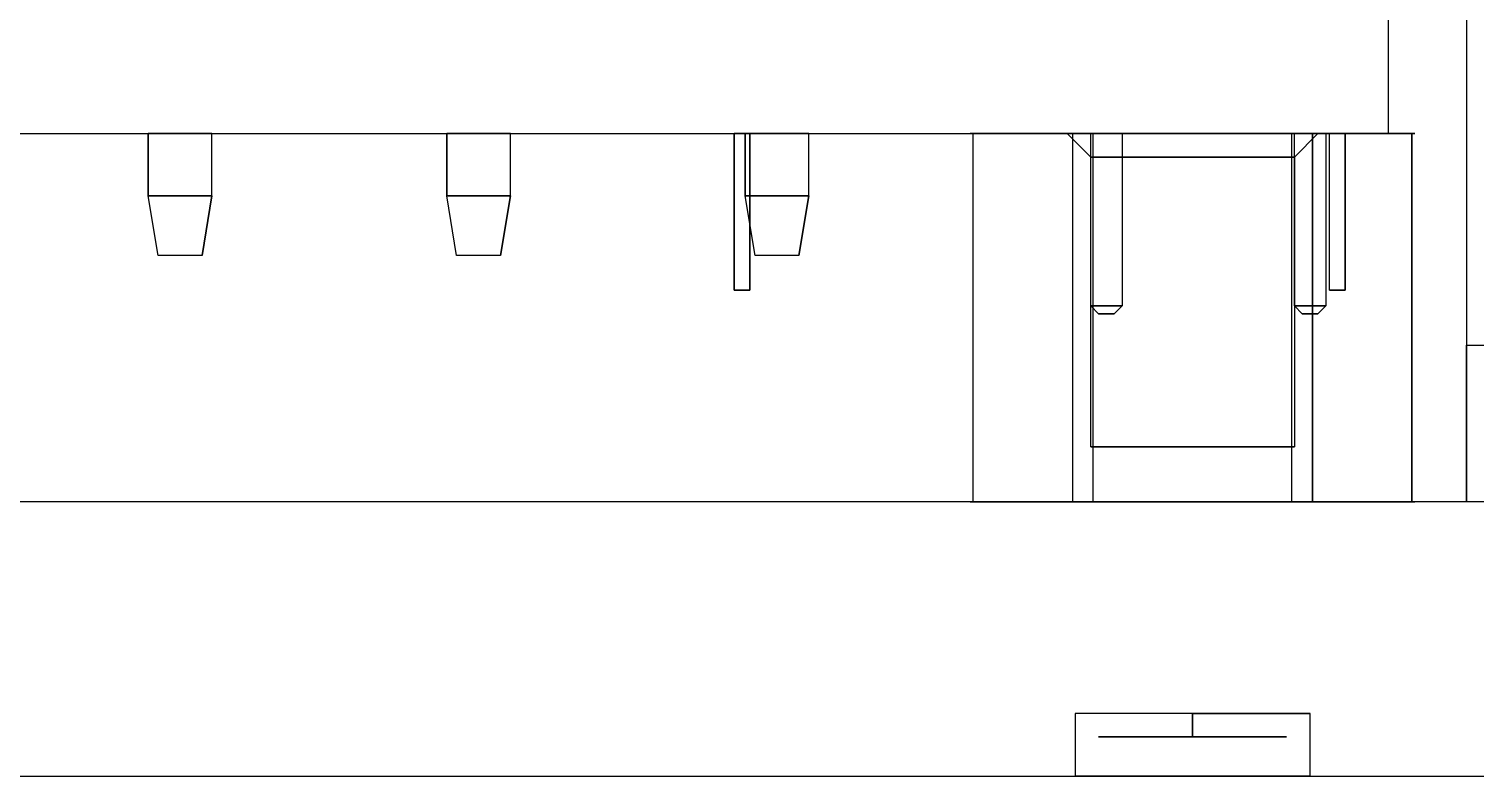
# Model space of a CAD drawing. Header units: metres. Extents: x -0.058 to 0.058, y -0.004 to 0.023.
# Drawn here: x 0.03014 to 0.04861, y -0.0035 to 0.00604 of the extents above; entities that cross this region are included whole.
import ezdxf

# ---------------------------------------------------------------- set-up
doc = ezdxf.new("R2010")
doc.units = ezdxf.units.M
doc.header["$MEASUREMENT"] = 0
doc.layers.get('0').update_dxf_attribs({"color": 8, "linetype": 'CONTINUOUS'})

msp = doc.modelspace()

# ---------------------------------------------------------------- linework, layer by layer
at = {"extrusion": (1, 0, 0)}
for p, q in [((0.0485, 0.022, -0.0657), (0.0485, 0.002, -0.0657)), ((0.0485, 0.022, -0.001), (0.0485, 0, -0.001)), ((0.031668, 0.0047, -0.008534), (0.031668, 0.0047, -0.007722)), ((0.031668, 0.003906, -0.007722), (0.031668, 0.0047, -0.007722)), ((0.031668, 0.0047, -0.008534), (0.031668, 0.003906, -0.008534)), ((0.035478, 0.0047, -0.008534), (0.035478, 0.0047, -0.007722)), ((0.035478, 0.003906, -0.007722), (0.035478, 0.0047, -0.007722)), ((0.035478, 0.0047, -0.008534), (0.035478, 0.003906, -0.008534)), ((0.03915, 0.0047, -0.04008), (0.03915, 0.0047, -0.03948)), ((0.03915, 0.0027, -0.03948), (0.03915, 0.0047, -0.03948)), ((0.03915, 0.0027, -0.04008), (0.03915, 0.0047, -0.04008)), ((0.03915, 0.0047, -0.04262), (0.03915, 0.0047, -0.04202)), ((0.03915, 0.0027, -0.04202), (0.03915, 0.0047, -0.04202)), ((0.03915, 0.0047, -0.04262), (0.03915, 0.0027, -0.04262)), ((0.039288, 0.0047, -0.008534), (0.039288, 0.0047, -0.007722)), ((0.039288, 0.003906, -0.007722), (0.039288, 0.0047, -0.007722)), ((0.039288, 0.0047, -0.008534), (0.039288, 0.003906, -0.008534)), ((0.04675, 0.0047, -0.04262), (0.04675, 0.0047, -0.04202)), ((0.04675, 0.0027, -0.04202), (0.04675, 0.0047, -0.04202)), ((0.04675, 0.0027, -0.04262), (0.04675, 0.0047, -0.04262)), ((0.04675, 0.0047, -0.04008), (0.04675, 0.0047, -0.03948)), ((0.04675, 0.0027, -0.03948), (0.04675, 0.0047, -0.03948)), ((0.04675, 0.0027, -0.04008), (0.04675, 0.0047, -0.04008)), ((0.031668, 0.003906, -0.008534), (0.031668, 0.003906, -0.007722)), ((0.035478, 0.003906, -0.008534), (0.035478, 0.003906, -0.007722)), ((0.039288, 0.003906, -0.008534), (0.039288, 0.003906, -0.007722)), ((0.03915, 0.0027, -0.04008), (0.03915, 0.0027, -0.03948)), ((0.03915, 0.0027, -0.04262), (0.03915, 0.0027, -0.04202)), ((0.04675, 0.0027, -0.04262), (0.04675, 0.0027, -0.04202)), ((0.04675, 0.0027, -0.04008), (0.04675, 0.0027, -0.03948)), ((0.0485, 0, -0.0637), (0.0485, 0, -0.001))]:
    msp.add_line(p, q, dxfattribs=at)
for p, q in [((0.0485, 0.022, -0.001), (0.0485, 0, -0.001)), ((0.0475, 0.0047, -0.0647), (0.0475, 0.0067, -0.0647)), ((-0.0475, 0.0047, -0.0647), (0.0475, 0.0047, -0.0647)), ((0.032481, 0.0047, -0.008534), (0.031668, 0.0047, -0.008534)), ((0.031668, 0.0047, -0.008534), (0.031668, 0.003906, -0.008534)), ((0.032481, 0.003906, -0.008534), (0.032481, 0.0047, -0.008534)), ((0.036291, 0.0047, -0.008534), (0.035478, 0.0047, -0.008534)), ((0.035478, 0.0047, -0.008534), (0.035478, 0.003906, -0.008534)), ((0.036291, 0.003906, -0.008534), (0.036291, 0.0047, -0.008534)), ((0.03935, 0.0047, -0.04008), (0.03915, 0.0047, -0.04008)), ((0.03915, 0.0027, -0.04008), (0.03915, 0.0047, -0.04008)), ((0.03915, 0.0047, -0.03948), (0.03935, 0.0047, -0.03948)), ((0.03915, 0.0027, -0.03948), (0.03915, 0.0047, -0.03948)), ((0.03915, 0.0047, -0.04202), (0.03935, 0.0047, -0.04202)), ((0.03915, 0.0027, -0.04202), (0.03915, 0.0047, -0.04202)), ((0.03935, 0.0047, -0.04262), (0.03915, 0.0047, -0.04262)), ((0.03915, 0.0047, -0.04262), (0.03915, 0.0027, -0.04262)), ((0.040101, 0.0047, -0.008534), (0.039288, 0.0047, -0.008534)), ((0.039288, 0.0047, -0.008534), (0.039288, 0.003906, -0.008534)), ((0.03935, 0.0027, -0.04008), (0.03935, 0.0047, -0.04008)), ((0.03935, 0.0047, -0.03948), (0.03935, 0.0027, -0.03948)), ((0.03935, 0.0027, -0.04202), (0.03935, 0.0047, -0.04202)), ((0.03935, 0.0027, -0.04262), (0.03935, 0.0047, -0.04262)), ((0.040101, 0.003906, -0.008534), (0.040101, 0.0047, -0.008534)), ((0.0422, 0, -0.06085), (0.0422, 0.0047, -0.06085)), ((0.0422, 0, -0.06115), (0.0422, 0.0047, -0.06115)), ((0.0422, 0, -0.01535), (0.0422, 0.0047, -0.01535)), ((0.0422, 0, -0.01565), (0.0422, 0.0047, -0.01565)), ((0.0422, 0, -0.00535), (0.0422, 0.0047, -0.00535)), ((0.0422, 0, -0.00565), (0.0422, 0.0047, -0.00565)), ((0.0434, 0.0047, -0.061), (0.0437, 0.0044, -0.061)), ((0.0434, 0.0047, -0.061), (0.0437, 0.0044, -0.061)), ((0.0434, 0.0047, -0.0155), (0.0437, 0.0044, -0.0155)), ((0.0434, 0.0047, -0.0155), (0.0437, 0.0044, -0.0155)), ((0.0434, 0.0047, -0.0055), (0.0437, 0.0044, -0.0055)), ((0.0434, 0.0047, -0.0055), (0.0437, 0.0044, -0.0055)), ((0.04347, 0, -0.06335), (0.04347, 0.0047, -0.06335)), ((0.04347, 0, -0.05865), (0.04347, 0.0047, -0.05865)), ((0.04347, 0, -0.01785), (0.04347, 0.0047, -0.01785)), ((0.04347, 0, -0.01315), (0.04347, 0.0047, -0.01315)), ((0.04347, 0, -0.00785), (0.04347, 0.0047, -0.00785)), ((0.04347, 0, -0.00315), (0.04347, 0.0047, -0.00315)), ((0.0437, 0.0025, -0.0098), (0.0437, 0.0047, -0.0098)), ((0.0437, 0.0025, -0.0098), (0.0437, 0.0047, -0.0098)), ((0.04627, 0.0047, -0.0635), (0.04373, 0.0047, -0.0635)), ((0.04373, 0, -0.0635), (0.04373, 0.0047, -0.0635)), ((0.04373, 0, -0.0635), (0.04373, 0.0047, -0.0635)), ((0.04373, 0, -0.0585), (0.04373, 0.0047, -0.0585)), ((0.04627, 0.0047, -0.018), (0.04373, 0.0047, -0.018)), ((0.04373, 0, -0.018), (0.04373, 0.0047, -0.018)), ((0.04373, 0, -0.018), (0.04373, 0.0047, -0.018)), ((0.04373, 0, -0.013), (0.04373, 0.0047, -0.013)), ((0.04627, 0.0047, -0.008), (0.04373, 0.0047, -0.008)), ((0.04373, 0, -0.008), (0.04373, 0.0047, -0.008)), ((0.04373, 0, -0.008), (0.04373, 0.0047, -0.008)), ((0.04373, 0, -0.003), (0.04373, 0.0047, -0.003)), ((0.0441, 0.0047, -0.0098), (0.0441, 0.0025, -0.0098)), ((0.0441, 0.0047, -0.0098), (0.0441, 0.0025, -0.0098)), ((0.04627, 0, -0.0585), (0.04627, 0.0047, -0.0585)), ((0.04627, 0, -0.0635), (0.04627, 0.0047, -0.0635)), ((0.04627, 0, -0.0635), (0.04627, 0.0047, -0.0635)), ((0.04627, 0, -0.013), (0.04627, 0.0047, -0.013)), ((0.04627, 0, -0.018), (0.04627, 0.0047, -0.018)), ((0.04627, 0, -0.018), (0.04627, 0.0047, -0.018)), ((0.04627, 0, -0.003), (0.04627, 0.0047, -0.003)), ((0.04627, 0, -0.008), (0.04627, 0.0047, -0.008)), ((0.04627, 0, -0.008), (0.04627, 0.0047, -0.008)), ((0.0463, 0.0025, -0.0098), (0.0463, 0.0047, -0.0098)), ((0.0463, 0.0025, -0.0098), (0.0463, 0.0047, -0.0098)), ((0.0463, 0.0044, -0.061), (0.0466, 0.0047, -0.061)), ((0.0463, 0.0044, -0.061), (0.0466, 0.0047, -0.061)), ((0.0463, 0.0044, -0.0155), (0.0466, 0.0047, -0.0155)), ((0.0463, 0.0044, -0.0155), (0.0466, 0.0047, -0.0155)), ((0.0463, 0.0044, -0.0055), (0.0466, 0.0047, -0.0055)), ((0.0463, 0.0044, -0.0055), (0.0466, 0.0047, -0.0055)), ((0.04653, 0.0047, -0.05865), (0.04653, 0, -0.05865)), ((0.04653, 0, -0.06335), (0.04653, 0.0047, -0.06335)), ((0.04653, 0.0047, -0.01315), (0.04653, 0, -0.01315)), ((0.04653, 0, -0.01785), (0.04653, 0.0047, -0.01785)), ((0.04653, 0.0047, -0.00315), (0.04653, 0, -0.00315)), ((0.04653, 0, -0.00785), (0.04653, 0.0047, -0.00785)), ((0.0467, 0.0047, -0.0098), (0.0467, 0.0025, -0.0098)), ((0.0467, 0.0047, -0.0098), (0.0467, 0.0025, -0.0098)), ((0.04695, 0.0047, -0.04262), (0.04675, 0.0047, -0.04262)), ((0.04675, 0.0027, -0.04262), (0.04675, 0.0047, -0.04262)), ((0.04675, 0.0047, -0.04202), (0.04695, 0.0047, -0.04202)), ((0.04675, 0.0027, -0.04202), (0.04675, 0.0047, -0.04202)), ((0.04695, 0.0047, -0.04008), (0.04675, 0.0047, -0.04008)), ((0.04675, 0.0027, -0.04008), (0.04675, 0.0047, -0.04008)), ((0.04675, 0.0047, -0.03948), (0.04695, 0.0047, -0.03948)), ((0.04675, 0.0027, -0.03948), (0.04675, 0.0047, -0.03948)), ((0.04695, 0.0027, -0.04262), (0.04695, 0.0047, -0.04262)), ((0.04695, 0.0047, -0.04202), (0.04695, 0.0027, -0.04202)), ((0.04695, 0.0027, -0.04008), (0.04695, 0.0047, -0.04008)), ((0.04695, 0.0047, -0.03948), (0.04695, 0.0027, -0.03948)), ((0.0478, 0, -0.06085), (0.0478, 0.0047, -0.06085)), ((0.0478, 0.0047, -0.06115), (0.0478, 0, -0.06115)), ((0.0478, 0, -0.01535), (0.0478, 0.0047, -0.01535)), ((0.0478, 0.0047, -0.01565), (0.0478, 0, -0.01565)), ((0.0478, 0, -0.00535), (0.0478, 0.0047, -0.00535)), ((0.0478, 0.0047, -0.00565), (0.0478, 0, -0.00565)), ((0.0437, 0.0007, -0.061), (0.0437, 0.0044, -0.061)), ((0.0437, 0.0007, -0.061), (0.0437, 0.0044, -0.061)), ((0.0437, 0.0007, -0.0155), (0.0437, 0.0044, -0.0155)), ((0.0437, 0.0007, -0.0155), (0.0437, 0.0044, -0.0155)), ((0.0437, 0.0007, -0.0055), (0.0437, 0.0044, -0.0055)), ((0.0437, 0.0007, -0.0055), (0.0437, 0.0044, -0.0055)), ((0.0463, 0.0044, -0.061), (0.0463, 0.0007, -0.061)), ((0.0463, 0.0044, -0.061), (0.0463, 0.0007, -0.061)), ((0.0463, 0.0044, -0.0155), (0.0463, 0.0007, -0.0155)), ((0.0463, 0.0044, -0.0155), (0.0463, 0.0007, -0.0155)), ((0.0463, 0.0044, -0.0055), (0.0463, 0.0007, -0.0055)), ((0.0463, 0.0044, -0.0055), (0.0463, 0.0007, -0.0055)), ((0.032481, 0.003906, -0.008534), (0.031668, 0.003906, -0.008534)), ((0.036291, 0.003906, -0.008534), (0.035478, 0.003906, -0.008534)), ((0.040101, 0.003906, -0.008534), (0.039288, 0.003906, -0.008534)), ((0.031795, 0.003144, -0.008407), (0.031795, 0.003144, -0.007849)), ((0.032354, 0.003144, -0.007849), (0.031795, 0.003144, -0.007849)), ((0.032354, 0.003144, -0.008407), (0.031795, 0.003144, -0.008407)), ((0.032354, 0.003144, -0.008407), (0.032354, 0.003144, -0.007849)), ((0.035605, 0.003144, -0.008407), (0.035605, 0.003144, -0.007849)), ((0.036164, 0.003144, -0.007849), (0.035605, 0.003144, -0.007849)), ((0.036164, 0.003144, -0.008407), (0.035605, 0.003144, -0.008407)), ((0.036164, 0.003144, -0.008407), (0.036164, 0.003144, -0.007849)), ((0.039415, 0.003144, -0.008407), (0.039415, 0.003144, -0.007849)), ((0.039974, 0.003144, -0.007849), (0.039415, 0.003144, -0.007849)), ((0.039974, 0.003144, -0.008407), (0.039415, 0.003144, -0.008407)), ((0.039974, 0.003144, -0.008407), (0.039974, 0.003144, -0.007849)), ((0.03935, 0.0027, -0.04008), (0.03915, 0.0027, -0.04008)), ((0.03915, 0.0027, -0.03948), (0.03935, 0.0027, -0.03948)), ((0.03915, 0.0027, -0.04008), (0.03915, 0.0027, -0.03948)), ((0.03915, 0.0027, -0.03948), (0.03935, 0.0027, -0.03948)), ((0.03935, 0.0027, -0.04008), (0.03915, 0.0027, -0.04008)), ((0.03915, 0.0027, -0.04202), (0.03935, 0.0027, -0.04202)), ((0.03935, 0.0027, -0.04262), (0.03915, 0.0027, -0.04262)), ((0.03915, 0.0027, -0.04262), (0.03915, 0.0027, -0.04202)), ((0.03915, 0.0027, -0.04202), (0.03935, 0.0027, -0.04202)), ((0.03935, 0.0027, -0.04262), (0.03915, 0.0027, -0.04262)), ((0.03935, 0.0027, -0.03948), (0.03935, 0.0027, -0.04008)), ((0.03935, 0.0027, -0.04202), (0.03935, 0.0027, -0.04262)), ((0.04695, 0.0027, -0.04262), (0.04675, 0.0027, -0.04262)), ((0.04675, 0.0027, -0.04202), (0.04695, 0.0027, -0.04202)), ((0.04695, 0.0027, -0.04262), (0.04675, 0.0027, -0.04262)), ((0.04675, 0.0027, -0.04262), (0.04675, 0.0027, -0.04202)), ((0.04675, 0.0027, -0.04202), (0.04695, 0.0027, -0.04202)), ((0.04695, 0.0027, -0.04008), (0.04675, 0.0027, -0.04008)), ((0.04675, 0.0027, -0.03948), (0.04695, 0.0027, -0.03948)), ((0.04695, 0.0027, -0.04008), (0.04675, 0.0027, -0.04008)), ((0.04675, 0.0027, -0.04008), (0.04675, 0.0027, -0.03948)), ((0.04675, 0.0027, -0.03948), (0.04695, 0.0027, -0.03948)), ((0.04695, 0.0027, -0.04202), (0.04695, 0.0027, -0.04262)), ((0.04695, 0.0027, -0.03948), (0.04695, 0.0027, -0.04008)), ((0.0437, 0.0025, -0.0098), (0.0438, 0.0024, -0.0098)), ((0.0437, 0.0025, -0.0098), (0.0438, 0.0024, -0.0098)), ((0.044, 0.0024, -0.0098), (0.0441, 0.0025, -0.0098)), ((0.044, 0.0024, -0.0098), (0.0441, 0.0025, -0.0098)), ((0.0463, 0.0025, -0.0098), (0.0464, 0.0024, -0.0098)), ((0.0463, 0.0025, -0.0098), (0.0464, 0.0024, -0.0098)), ((0.0466, 0.0024, -0.0098), (0.0467, 0.0025, -0.0098)), ((0.0466, 0.0024, -0.0098), (0.0467, 0.0025, -0.0098)), ((0.0485, 0.002, -0.0657), (0.0495, 0.002, -0.0657)), ((0.0485, 0, -0.001), (-0.0485, 0, -0.001)), ((0.04373, 0, -0.0635), (0.04627, 0, -0.0635)), ((0.04373, 0, -0.018), (0.04627, 0, -0.018)), ((0.04373, 0, -0.008), (0.04627, 0, -0.008)), ((0.0495, 0, -0.0637), (0.0485, 0, -0.0637)), ((0.0435, -0.0027, -0.0155), (0.0435, -0.0035, -0.0155)), ((0.0435, -0.0027, -0.0155), (0.0435, -0.0035, -0.0155)), ((0.0435, -0.0027, -0.0055), (0.0435, -0.0035, -0.0055)), ((0.0435, -0.0027, -0.0055), (0.0435, -0.0035, -0.0055)), ((0.0435, -0.0027, -0.061), (0.0435, -0.0035, -0.061)), ((0.0435, -0.0027, -0.061), (0.0435, -0.0035, -0.061)), ((0.045, -0.003, -0.0143), (0.045, -0.0027, -0.014)), ((0.045, -0.0027, -0.017), (0.045, -0.003, -0.0167)), ((0.045, -0.0027, -0.017), (0.045, -0.003, -0.0167)), ((0.045, -0.003, -0.0143), (0.045, -0.0027, -0.014)), ((0.045, -0.003, -0.0043), (0.045, -0.0027, -0.004)), ((0.045, -0.0027, -0.007), (0.045, -0.003, -0.0067)), ((0.045, -0.0027, -0.007), (0.045, -0.003, -0.0067)), ((0.045, -0.003, -0.0043), (0.045, -0.0027, -0.004)), ((0.045, -0.003, -0.0598), (0.045, -0.0027, -0.0595)), ((0.045, -0.0027, -0.0625), (0.045, -0.003, -0.0622)), ((0.045, -0.0027, -0.0625), (0.045, -0.003, -0.0622)), ((0.045, -0.003, -0.0598), (0.045, -0.0027, -0.0595)), ((0.0465, -0.0035, -0.0155), (0.0465, -0.0027, -0.0155)), ((0.0465, -0.0035, -0.0155), (0.0465, -0.0027, -0.0155)), ((0.0465, -0.0035, -0.0055), (0.0465, -0.0027, -0.0055)), ((0.0465, -0.0035, -0.0055), (0.0465, -0.0027, -0.0055)), ((0.0465, -0.0035, -0.061), (0.0465, -0.0027, -0.061)), ((0.0465, -0.0035, -0.061), (0.0465, -0.0027, -0.061)), ((-0.058, -0.0035, -0.0692), (0.058, -0.0035, -0.0692))]:
    msp.add_line(p, q)
at = {"extrusion": (0, 0, -1)}
for p, q in [((0.0485, 0.022, -0.0657), (0.0485, 0.002, -0.0657)), ((0.0475, 0.0047, -0.002), (0.0475, 0.0067, -0.002)), ((-0.0475, 0.0047, -0.002), (0.0475, 0.0047, -0.002)), ((0.031668, 0.0047, -0.007722), (0.032481, 0.0047, -0.007722)), ((0.031668, 0.003906, -0.007722), (0.031668, 0.0047, -0.007722)), ((0.032481, 0.003906, -0.007722), (0.032481, 0.0047, -0.007722)), ((0.035478, 0.0047, -0.007722), (0.036291, 0.0047, -0.007722)), ((0.035478, 0.003906, -0.007722), (0.035478, 0.0047, -0.007722)), ((0.036291, 0.003906, -0.007722), (0.036291, 0.0047, -0.007722)), ((0.039288, 0.0047, -0.007722), (0.040101, 0.0047, -0.007722)), ((0.039288, 0.003906, -0.007722), (0.039288, 0.0047, -0.007722)), ((0.040101, 0.003906, -0.007722), (0.040101, 0.0047, -0.007722)), ((0.04373, 0.0047, -0.0585), (0.04627, 0.0047, -0.0585)), ((0.04373, 0, -0.0585), (0.04373, 0.0047, -0.0585)), ((0.04373, 0.0047, -0.013), (0.04627, 0.0047, -0.013)), ((0.04373, 0, -0.013), (0.04373, 0.0047, -0.013)), ((0.04373, 0.0047, -0.003), (0.04627, 0.0047, -0.003)), ((0.04373, 0, -0.003), (0.04373, 0.0047, -0.003)), ((0.04627, 0, -0.0585), (0.04627, 0.0047, -0.0585)), ((0.04627, 0, -0.013), (0.04627, 0.0047, -0.013)), ((0.04627, 0, -0.003), (0.04627, 0.0047, -0.003)), ((0.031668, 0.003906, -0.007722), (0.032481, 0.003906, -0.007722)), ((0.035478, 0.003906, -0.007722), (0.036291, 0.003906, -0.007722)), ((0.039288, 0.003906, -0.007722), (0.040101, 0.003906, -0.007722)), ((0.0485, 0.002, -0.0657), (0.0495, 0.002, -0.0657)), ((0.058, 0, -0.0657), (-0.058, 0, -0.0657)), ((0.04627, 0, -0.0585), (0.04373, 0, -0.0585)), ((0.04627, 0, -0.013), (0.04373, 0, -0.013)), ((0.04627, 0, -0.003), (0.04373, 0, -0.003)), ((-0.056, -0.0035), (0.056, -0.0035))]:
    msp.add_line(p, q, dxfattribs=at)
at = {"extrusion": (-1, 0, 0)}
for p, q in [((0.0475, 0.0047, -0.0647), (0.0475, 0.0067, -0.0647)), ((0.0475, 0.0047, -0.002), (0.0475, 0.0067, -0.002)), ((0.032481, 0.0047, -0.007722), (0.032481, 0.0047, -0.008534)), ((0.032481, 0.003906, -0.008534), (0.032481, 0.0047, -0.008534)), ((0.032481, 0.003906, -0.007722), (0.032481, 0.0047, -0.007722)), ((0.036291, 0.0047, -0.007722), (0.036291, 0.0047, -0.008534)), ((0.036291, 0.003906, -0.008534), (0.036291, 0.0047, -0.008534)), ((0.036291, 0.003906, -0.007722), (0.036291, 0.0047, -0.007722)), ((0.03935, 0.0047, -0.03948), (0.03935, 0.0047, -0.04008)), ((0.03935, 0.0027, -0.04008), (0.03935, 0.0047, -0.04008)), ((0.03935, 0.0047, -0.03948), (0.03935, 0.0027, -0.03948)), ((0.03935, 0.0047, -0.04202), (0.03935, 0.0047, -0.04262)), ((0.03935, 0.0027, -0.04262), (0.03935, 0.0047, -0.04262)), ((0.03935, 0.0027, -0.04202), (0.03935, 0.0047, -0.04202)), ((0.040101, 0.0047, -0.007722), (0.040101, 0.0047, -0.008534)), ((0.040101, 0.003906, -0.008534), (0.040101, 0.0047, -0.008534)), ((0.040101, 0.003906, -0.007722), (0.040101, 0.0047, -0.007722)), ((0.04695, 0.0047, -0.04202), (0.04695, 0.0047, -0.04262)), ((0.04695, 0.0027, -0.04262), (0.04695, 0.0047, -0.04262)), ((0.04695, 0.0047, -0.04202), (0.04695, 0.0027, -0.04202)), ((0.04695, 0.0047, -0.03948), (0.04695, 0.0047, -0.04008)), ((0.04695, 0.0027, -0.04008), (0.04695, 0.0047, -0.04008)), ((0.04695, 0.0047, -0.03948), (0.04695, 0.0027, -0.03948)), ((0.0475, 0.0047, -0.06167), (0.0475, 0.0047, -0.0647)), ((0.0475, 0.0047, -0.06033), (0.0475, 0.0047, -0.06167)), ((0.0475, 0.0047, -0.01617), (0.0475, 0.0047, -0.06033)), ((0.0475, 0.0047, -0.01483), (0.0475, 0.0047, -0.01617)), ((0.0475, 0.0047, -0.00617), (0.0475, 0.0047, -0.01483)), ((0.0475, 0.0047, -0.00483), (0.0475, 0.0047, -0.00617)), ((0.0475, 0.0047, -0.002), (0.0475, 0.0047, -0.00483)), ((0.032481, 0.003906, -0.007722), (0.032481, 0.003906, -0.008534)), ((0.036291, 0.003906, -0.007722), (0.036291, 0.003906, -0.008534)), ((0.040101, 0.003906, -0.007722), (0.040101, 0.003906, -0.008534)), ((0.03935, 0.0027, -0.03948), (0.03935, 0.0027, -0.04008)), ((0.03935, 0.0027, -0.04202), (0.03935, 0.0027, -0.04262)), ((0.04695, 0.0027, -0.04202), (0.04695, 0.0027, -0.04262)), ((0.04695, 0.0027, -0.03948), (0.04695, 0.0027, -0.04008))]:
    msp.add_line(p, q, dxfattribs=at)
at = {"extrusion": (0, 1, 0)}
for p, q in [((-0.0475, 0.0047, -0.002), (0.0475, 0.0047, -0.002)), ((-0.0475, 0.0047, -0.0647), (0.0475, 0.0047, -0.0647)), ((0.031668, 0.0047, -0.008534), (0.031668, 0.0047, -0.007722)), ((0.032481, 0.0047, -0.008534), (0.031668, 0.0047, -0.008534)), ((0.031668, 0.0047, -0.007722), (0.032481, 0.0047, -0.007722)), ((0.032481, 0.0047, -0.007722), (0.032481, 0.0047, -0.008534)), ((0.035478, 0.0047, -0.008534), (0.035478, 0.0047, -0.007722)), ((0.036291, 0.0047, -0.008534), (0.035478, 0.0047, -0.008534)), ((0.035478, 0.0047, -0.007722), (0.036291, 0.0047, -0.007722)), ((0.036291, 0.0047, -0.007722), (0.036291, 0.0047, -0.008534)), ((0.03915, 0.0047, -0.03948), (0.03935, 0.0047, -0.03948)), ((0.03915, 0.0047, -0.04008), (0.03915, 0.0047, -0.03948)), ((0.03935, 0.0047, -0.04008), (0.03915, 0.0047, -0.04008)), ((0.03915, 0.0047, -0.04262), (0.03915, 0.0047, -0.04202)), ((0.03935, 0.0047, -0.04262), (0.03915, 0.0047, -0.04262)), ((0.03915, 0.0047, -0.04202), (0.03935, 0.0047, -0.04202)), ((0.039288, 0.0047, -0.008534), (0.039288, 0.0047, -0.007722)), ((0.040101, 0.0047, -0.008534), (0.039288, 0.0047, -0.008534)), ((0.039288, 0.0047, -0.007722), (0.040101, 0.0047, -0.007722)), ((0.03935, 0.0047, -0.03948), (0.03935, 0.0047, -0.04008)), ((0.03935, 0.0047, -0.04202), (0.03935, 0.0047, -0.04262)), ((0.040101, 0.0047, -0.007722), (0.040101, 0.0047, -0.008534)), ((0.04347, 0.0047, -0.00315), (0.0422, 0.0047, -0.00535)), ((0.0422, 0.0047, -0.00565), (0.04347, 0.0047, -0.00785)), ((0.04347, 0.0047, -0.01315), (0.0422, 0.0047, -0.01535)), ((0.0422, 0.0047, -0.01565), (0.04347, 0.0047, -0.01785)), ((0.04347, 0.0047, -0.05865), (0.0422, 0.0047, -0.06085)), ((0.0422, 0.0047, -0.06115), (0.04347, 0.0047, -0.06335)), ((0.04373, 0.0047, -0.003), (0.04627, 0.0047, -0.003)), ((0.04627, 0.0047, -0.008), (0.04373, 0.0047, -0.008)), ((0.04373, 0.0047, -0.013), (0.04627, 0.0047, -0.013)), ((0.04627, 0.0047, -0.018), (0.04373, 0.0047, -0.018)), ((0.04373, 0.0047, -0.0585), (0.04627, 0.0047, -0.0585)), ((0.04627, 0.0047, -0.0635), (0.04373, 0.0047, -0.0635)), ((0.0475, 0.0047, -0.00483), (0.04653, 0.0047, -0.00315)), ((0.04653, 0.0047, -0.00785), (0.0475, 0.0047, -0.00617)), ((0.0475, 0.0047, -0.01483), (0.04653, 0.0047, -0.01315)), ((0.04653, 0.0047, -0.01785), (0.0475, 0.0047, -0.01617)), ((0.0475, 0.0047, -0.06033), (0.04653, 0.0047, -0.05865)), ((0.04653, 0.0047, -0.06335), (0.0475, 0.0047, -0.06167)), ((0.04675, 0.0047, -0.04202), (0.04695, 0.0047, -0.04202)), ((0.04675, 0.0047, -0.04262), (0.04675, 0.0047, -0.04202)), ((0.04695, 0.0047, -0.04262), (0.04675, 0.0047, -0.04262)), ((0.04675, 0.0047, -0.03948), (0.04695, 0.0047, -0.03948)), ((0.04675, 0.0047, -0.04008), (0.04675, 0.0047, -0.03948)), ((0.04695, 0.0047, -0.04008), (0.04675, 0.0047, -0.04008)), ((0.04695, 0.0047, -0.04202), (0.04695, 0.0047, -0.04262)), ((0.04695, 0.0047, -0.03948), (0.04695, 0.0047, -0.04008)), ((0.0475, 0.0047, -0.002), (0.0475, 0.0047, -0.00483)), ((0.0475, 0.0047, -0.00617), (0.0475, 0.0047, -0.01483)), ((0.0475, 0.0047, -0.01617), (0.0475, 0.0047, -0.06033)), ((0.0475, 0.0047, -0.06167), (0.0475, 0.0047, -0.0647)), ((-0.058, -0.0035, -0.0692), (0.058, -0.0035, -0.0692)), ((-0.056, -0.0035), (0.056, -0.0035))]:
    msp.add_line(p, q, dxfattribs=at)
at = {"extrusion": (0.866025, 0, 0.5)}
for p, q in [((0.0422, 0.0047, -0.06115), (0.04347, 0.0047, -0.06335)), ((0.0422, 0, -0.06115), (0.0422, 0.0047, -0.06115)), ((0.0422, 0.0047, -0.01565), (0.04347, 0.0047, -0.01785)), ((0.0422, 0, -0.01565), (0.0422, 0.0047, -0.01565)), ((0.0422, 0.0047, -0.00565), (0.04347, 0.0047, -0.00785)), ((0.0422, 0, -0.00565), (0.0422, 0.0047, -0.00565)), ((0.04347, 0, -0.06335), (0.04347, 0.0047, -0.06335)), ((0.04347, 0, -0.01785), (0.04347, 0.0047, -0.01785)), ((0.04347, 0, -0.00785), (0.04347, 0.0047, -0.00785)), ((0.04347, 0, -0.06335), (0.0422, 0, -0.06115)), ((0.04347, 0, -0.01785), (0.0422, 0, -0.01565)), ((0.04347, 0, -0.00785), (0.0422, 0, -0.00565))]:
    msp.add_line(p, q, dxfattribs=at)
at = {"extrusion": (0.866025, 0, -0.5)}
for p, q in [((0.04347, 0.0047, -0.05865), (0.0422, 0.0047, -0.06085)), ((0.0422, 0, -0.06085), (0.0422, 0.0047, -0.06085)), ((0.04347, 0.0047, -0.01315), (0.0422, 0.0047, -0.01535)), ((0.0422, 0, -0.01535), (0.0422, 0.0047, -0.01535)), ((0.04347, 0.0047, -0.00315), (0.0422, 0.0047, -0.00535)), ((0.0422, 0, -0.00535), (0.0422, 0.0047, -0.00535)), ((0.04347, 0, -0.05865), (0.04347, 0.0047, -0.05865)), ((0.04347, 0, -0.01315), (0.04347, 0.0047, -0.01315)), ((0.04347, 0, -0.00315), (0.04347, 0.0047, -0.00315)), ((0.0422, 0, -0.06085), (0.04347, 0, -0.05865)), ((0.0422, 0, -0.01535), (0.04347, 0, -0.01315)), ((0.0422, 0, -0.00535), (0.04347, 0, -0.00315))]:
    msp.add_line(p, q, dxfattribs=at)
at = {"extrusion": (-0.866025, 0, -0.5)}
for p, q in [((0.0475, 0.0047, -0.06033), (0.04653, 0.0047, -0.05865)), ((0.04653, 0.0047, -0.05865), (0.04653, 0, -0.05865)), ((0.0475, 0.0047, -0.01483), (0.04653, 0.0047, -0.01315)), ((0.04653, 0.0047, -0.01315), (0.04653, 0, -0.01315)), ((0.0475, 0.0047, -0.00483), (0.04653, 0.0047, -0.00315)), ((0.04653, 0.0047, -0.00315), (0.04653, 0, -0.00315)), ((0.0478, 0.0047, -0.06085), (0.0475, 0.0047, -0.06033)), ((0.0478, 0.0047, -0.01535), (0.0475, 0.0047, -0.01483)), ((0.0478, 0.0047, -0.00535), (0.0475, 0.0047, -0.00483)), ((0.0478, 0, -0.06085), (0.0478, 0.0047, -0.06085)), ((0.0478, 0, -0.01535), (0.0478, 0.0047, -0.01535)), ((0.0478, 0, -0.00535), (0.0478, 0.0047, -0.00535)), ((0.04653, 0, -0.05865), (0.0478, 0, -0.06085)), ((0.04653, 0, -0.01315), (0.0478, 0, -0.01535)), ((0.04653, 0, -0.00315), (0.0478, 0, -0.00535))]:
    msp.add_line(p, q, dxfattribs=at)
at = {"extrusion": (-0.866025, 0, 0.5)}
for p, q in [((0.04653, 0.0047, -0.06335), (0.0475, 0.0047, -0.06167)), ((0.04653, 0, -0.06335), (0.04653, 0.0047, -0.06335)), ((0.04653, 0.0047, -0.01785), (0.0475, 0.0047, -0.01617)), ((0.04653, 0, -0.01785), (0.04653, 0.0047, -0.01785)), ((0.04653, 0.0047, -0.00785), (0.0475, 0.0047, -0.00617)), ((0.04653, 0, -0.00785), (0.04653, 0.0047, -0.00785)), ((0.0475, 0.0047, -0.06167), (0.0478, 0.0047, -0.06115)), ((0.0475, 0.0047, -0.01617), (0.0478, 0.0047, -0.01565)), ((0.0475, 0.0047, -0.00617), (0.0478, 0.0047, -0.00565)), ((0.0478, 0.0047, -0.06115), (0.0478, 0, -0.06115)), ((0.0478, 0.0047, -0.01565), (0.0478, 0, -0.01565)), ((0.0478, 0.0047, -0.00565), (0.0478, 0, -0.00565)), ((0.0478, 0, -0.06115), (0.04653, 0, -0.06335)), ((0.0478, 0, -0.01565), (0.04653, 0, -0.01785)), ((0.0478, 0, -0.00565), (0.04653, 0, -0.00785))]:
    msp.add_line(p, q, dxfattribs=at)
at = {"extrusion": (0, -1, 0)}
for p, q in [((0.0475, 0.0047, -0.06033), (0.0475, 0.0047, -0.06167)), ((0.0475, 0.0047, -0.06167), (0.0478, 0.0047, -0.06115)), ((0.0478, 0.0047, -0.06085), (0.0475, 0.0047, -0.06033)), ((0.0475, 0.0047, -0.01483), (0.0475, 0.0047, -0.01617)), ((0.0475, 0.0047, -0.01617), (0.0478, 0.0047, -0.01565)), ((0.0478, 0.0047, -0.01535), (0.0475, 0.0047, -0.01483)), ((0.0475, 0.0047, -0.00483), (0.0475, 0.0047, -0.00617)), ((0.0475, 0.0047, -0.00617), (0.0478, 0.0047, -0.00565)), ((0.0478, 0.0047, -0.00535), (0.0475, 0.0047, -0.00483)), ((0.058, 0, -0.0657), (-0.058, 0, -0.0657)), ((0.0485, 0, -0.001), (-0.0485, 0, -0.001)), ((0.04347, 0, -0.06335), (0.0422, 0, -0.06115)), ((0.0422, 0, -0.06085), (0.04347, 0, -0.05865)), ((0.04347, 0, -0.01785), (0.0422, 0, -0.01565)), ((0.0422, 0, -0.01535), (0.04347, 0, -0.01315)), ((0.04347, 0, -0.00785), (0.0422, 0, -0.00565)), ((0.0422, 0, -0.00535), (0.04347, 0, -0.00315)), ((0.04373, 0, -0.0635), (0.04627, 0, -0.0635)), ((0.04627, 0, -0.0585), (0.04373, 0, -0.0585)), ((0.04373, 0, -0.018), (0.04627, 0, -0.018)), ((0.04627, 0, -0.013), (0.04373, 0, -0.013)), ((0.04373, 0, -0.008), (0.04627, 0, -0.008)), ((0.04627, 0, -0.003), (0.04373, 0, -0.003)), ((0.04653, 0, -0.05865), (0.0478, 0, -0.06085)), ((0.0478, 0, -0.06115), (0.04653, 0, -0.06335)), ((0.04653, 0, -0.01315), (0.0478, 0, -0.01535)), ((0.0478, 0, -0.01565), (0.04653, 0, -0.01785)), ((0.04653, 0, -0.00315), (0.0478, 0, -0.00535)), ((0.0478, 0, -0.00565), (0.04653, 0, -0.00785)), ((0.0495, 0, -0.0637), (0.0485, 0, -0.0637)), ((0.0485, 0, -0.0637), (0.0485, 0, -0.001))]:
    msp.add_line(p, q, dxfattribs=at)
at = {"extrusion": (0, 0.164399, 0.986394)}
for p, q in [((0.032481, 0.003906, -0.008534), (0.031668, 0.003906, -0.008534)), ((0.031795, 0.003144, -0.008407), (0.031668, 0.003906, -0.008534)), ((0.032481, 0.003906, -0.008534), (0.032354, 0.003144, -0.008407)), ((0.036291, 0.003906, -0.008534), (0.035478, 0.003906, -0.008534)), ((0.035605, 0.003144, -0.008407), (0.035478, 0.003906, -0.008534)), ((0.036291, 0.003906, -0.008534), (0.036164, 0.003144, -0.008407)), ((0.040101, 0.003906, -0.008534), (0.039288, 0.003906, -0.008534)), ((0.039415, 0.003144, -0.008407), (0.039288, 0.003906, -0.008534)), ((0.040101, 0.003906, -0.008534), (0.039974, 0.003144, -0.008407)), ((0.032354, 0.003144, -0.008407), (0.031795, 0.003144, -0.008407)), ((0.036164, 0.003144, -0.008407), (0.035605, 0.003144, -0.008407)), ((0.039974, 0.003144, -0.008407), (0.039415, 0.003144, -0.008407))]:
    msp.add_line(p, q, dxfattribs=at)
at = {"extrusion": (0.986394, 0.164399, 0)}
for p, q in [((0.031795, 0.003144, -0.008407), (0.031668, 0.003906, -0.008534)), ((0.031668, 0.003906, -0.008534), (0.031668, 0.003906, -0.007722)), ((0.031795, 0.003144, -0.007849), (0.031668, 0.003906, -0.007722)), ((0.035605, 0.003144, -0.008407), (0.035478, 0.003906, -0.008534)), ((0.035478, 0.003906, -0.008534), (0.035478, 0.003906, -0.007722)), ((0.035605, 0.003144, -0.007849), (0.035478, 0.003906, -0.007722)), ((0.039415, 0.003144, -0.008407), (0.039288, 0.003906, -0.008534)), ((0.039288, 0.003906, -0.008534), (0.039288, 0.003906, -0.007722)), ((0.039415, 0.003144, -0.007849), (0.039288, 0.003906, -0.007722)), ((0.031795, 0.003144, -0.008407), (0.031795, 0.003144, -0.007849)), ((0.035605, 0.003144, -0.008407), (0.035605, 0.003144, -0.007849)), ((0.039415, 0.003144, -0.008407), (0.039415, 0.003144, -0.007849))]:
    msp.add_line(p, q, dxfattribs=at)
at = {"extrusion": (0, 0.164399, -0.986394)}
for p, q in [((0.031668, 0.003906, -0.007722), (0.032481, 0.003906, -0.007722)), ((0.031795, 0.003144, -0.007849), (0.031668, 0.003906, -0.007722)), ((0.032354, 0.003144, -0.007849), (0.032481, 0.003906, -0.007722)), ((0.035478, 0.003906, -0.007722), (0.036291, 0.003906, -0.007722)), ((0.035605, 0.003144, -0.007849), (0.035478, 0.003906, -0.007722)), ((0.036164, 0.003144, -0.007849), (0.036291, 0.003906, -0.007722)), ((0.039288, 0.003906, -0.007722), (0.040101, 0.003906, -0.007722)), ((0.039415, 0.003144, -0.007849), (0.039288, 0.003906, -0.007722)), ((0.039974, 0.003144, -0.007849), (0.040101, 0.003906, -0.007722)), ((0.032354, 0.003144, -0.007849), (0.031795, 0.003144, -0.007849)), ((0.036164, 0.003144, -0.007849), (0.035605, 0.003144, -0.007849)), ((0.039974, 0.003144, -0.007849), (0.039415, 0.003144, -0.007849))]:
    msp.add_line(p, q, dxfattribs=at)
at = {"extrusion": (-0.986394, 0.164399, 0)}
for p, q in [((0.032481, 0.003906, -0.008534), (0.032354, 0.003144, -0.008407)), ((0.032354, 0.003144, -0.007849), (0.032481, 0.003906, -0.007722)), ((0.032481, 0.003906, -0.007722), (0.032481, 0.003906, -0.008534)), ((0.036291, 0.003906, -0.008534), (0.036164, 0.003144, -0.008407)), ((0.036164, 0.003144, -0.007849), (0.036291, 0.003906, -0.007722)), ((0.036291, 0.003906, -0.007722), (0.036291, 0.003906, -0.008534)), ((0.040101, 0.003906, -0.008534), (0.039974, 0.003144, -0.008407)), ((0.039974, 0.003144, -0.007849), (0.040101, 0.003906, -0.007722)), ((0.040101, 0.003906, -0.007722), (0.040101, 0.003906, -0.008534)), ((0.032354, 0.003144, -0.008407), (0.032354, 0.003144, -0.007849)), ((0.036164, 0.003144, -0.008407), (0.036164, 0.003144, -0.007849)), ((0.039974, 0.003144, -0.008407), (0.039974, 0.003144, -0.007849))]:
    msp.add_line(p, q, dxfattribs=at)
at = {"extrusion": (0, 1, 0)}
for centre, radius, start, end in [((-0.04246, -0.0055, 0.0047), 0.0003, 330, 30), ((-0.04246, -0.0155, 0.0047), 0.0003, 330, 30), ((-0.04246, -0.061, 0.0047), 0.0003, 330, 30), ((-0.045, -0.061, 0.0047), 0.0016, 180, 0), ((-0.045, -0.061, 0.0047), 0.0016, 180, 0), ((-0.045, -0.061, 0.0047), 0.0016, 0, 180), ((-0.045, -0.061, 0.0047), 0.0016, 0, 180), ((-0.045, -0.0155, 0.0047), 0.0016, 180, 0), ((-0.045, -0.0155, 0.0047), 0.0016, 180, 0), ((-0.045, -0.0155, 0.0047), 0.0016, 0, 180), ((-0.045, -0.0155, 0.0047), 0.0016, 0, 180), ((-0.045, -0.0055, 0.0047), 0.0016, 180, 0), ((-0.045, -0.0055, 0.0047), 0.0016, 180, 0), ((-0.045, -0.0055, 0.0047), 0.0016, 0, 180), ((-0.045, -0.0055, 0.0047), 0.0016, 0, 180), ((-0.04373, -0.0033, 0.0047), 0.0003, 30, 90), ((-0.04373, -0.0077, 0.0047), 0.0003, 270, 330), ((-0.04373, -0.0133, 0.0047), 0.0003, 30, 90), ((-0.04373, -0.0177, 0.0047), 0.0003, 270, 330), ((-0.04373, -0.0588, 0.0047), 0.0003, 30, 90), ((-0.04373, -0.0632, 0.0047), 0.0003, 270, 330), ((-0.0439, -0.0098, 0.0047), 0.0002, 180, 0), ((-0.0439, -0.0098, 0.0047), 0.0002, 360, 180), ((-0.04627, -0.0033, 0.0047), 0.0003, 90, 150), ((-0.04627, -0.0077, 0.0047), 0.0003, 210, 270), ((-0.04627, -0.0133, 0.0047), 0.0003, 90, 150), ((-0.04627, -0.0177, 0.0047), 0.0003, 210, 270), ((-0.04627, -0.0588, 0.0047), 0.0003, 90, 150), ((-0.04627, -0.0632, 0.0047), 0.0003, 210, 270), ((-0.0465, -0.0098, 0.0047), 0.0002, 180, 0), ((-0.0465, -0.0098, 0.0047), 0.0002, 360, 180), ((-0.0439, -0.0098, 0.0025), 0.0002, 180, 0), ((-0.0439, -0.0098, 0.0025), 0.0002, 0, 180), ((-0.0439, -0.0098, 0.0025), 0.0002, 0, 180), ((-0.0439, -0.0098, 0.0025), 0.0002, 180, 0), ((-0.0465, -0.0098, 0.0025), 0.0002, 180, 0), ((-0.0465, -0.0098, 0.0025), 0.0002, 0, 180), ((-0.0465, -0.0098, 0.0025), 0.0002, 0, 180), ((-0.0465, -0.0098, 0.0025), 0.0002, 180, 0), ((-0.0439, -0.0098, 0.0024), 0.0001, 0, 180), ((-0.0439, -0.0098, 0.0024), 0.0001, 180, 360), ((-0.0439, -0.0098, 0.0024), 0.0001, 0, 180), ((-0.0439, -0.0098, 0.0024), 0.0001, 180, 360), ((-0.0465, -0.0098, 0.0024), 0.0001, 360, 180), ((-0.0465, -0.0098, 0.0024), 0.0001, 180, 360), ((-0.0465, -0.0098, 0.0024), 0.0001, 360, 180), ((-0.0465, -0.0098, 0.0024), 0.0001, 180, 360), ((-0.04246, -0.061), 0.0003, 330, 30), ((-0.04246, -0.0155), 0.0003, 330, 30), ((-0.04246, -0.0055), 0.0003, 330, 30), ((-0.04373, -0.0632), 0.0003, 270, 330), ((-0.04373, -0.0588), 0.0003, 30, 90), ((-0.04373, -0.0177), 0.0003, 270, 330), ((-0.04373, -0.0133), 0.0003, 30, 90), ((-0.04373, -0.0077), 0.0003, 270, 330), ((-0.04373, -0.0033), 0.0003, 30, 90), ((-0.04627, -0.0588), 0.0003, 90, 150), ((-0.04627, -0.0632), 0.0003, 210, 270), ((-0.04627, -0.0133), 0.0003, 90, 150), ((-0.04627, -0.0177), 0.0003, 210, 270), ((-0.04627, -0.0033), 0.0003, 90, 150), ((-0.04627, -0.0077), 0.0003, 210, 270), ((-0.04754, -0.061), 0.0003, 150, 210), ((-0.04754, -0.0155), 0.0003, 150, 210), ((-0.04754, -0.0055), 0.0003, 150, 210), ((-0.045, -0.0155, -0.0027), 0.0015, 270, 0), ((-0.045, -0.0155, -0.0027), 0.0015, 270, 0), ((-0.045, -0.0055, -0.0027), 0.0015, 270, 0), ((-0.045, -0.0055, -0.0027), 0.0015, 270, 0), ((-0.045, -0.061, -0.0027), 0.0015, 270, 0), ((-0.045, -0.061, -0.0027), 0.0015, 270, 0), ((-0.045, -0.0155, -0.0027), 0.0015, 180, 270), ((-0.045, -0.0155, -0.0027), 0.0015, 90, 180), ((-0.045, -0.0155, -0.0027), 0.0015, 180, 270), ((-0.045, -0.0155, -0.0027), 0.0015, 90, 180), ((-0.045, -0.0055, -0.0027), 0.0015, 180, 270), ((-0.045, -0.0055, -0.0027), 0.0015, 90, 180), ((-0.045, -0.0055, -0.0027), 0.0015, 180, 270), ((-0.045, -0.0055, -0.0027), 0.0015, 90, 180), ((-0.045, -0.061, -0.0027), 0.0015, 180, 270), ((-0.045, -0.061, -0.0027), 0.0015, 90, 180), ((-0.045, -0.061, -0.0027), 0.0015, 180, 270), ((-0.045, -0.061, -0.0027), 0.0015, 90, 180), ((-0.045, -0.0155, -0.003), 0.0012, 270, 90), ((-0.045, -0.0155, -0.003), 0.0012, 270, 90), ((-0.045, -0.0055, -0.003), 0.0012, 270, 90), ((-0.045, -0.0055, -0.003), 0.0012, 270, 90), ((-0.045, -0.061, -0.003), 0.0012, 270, 90), ((-0.045, -0.061, -0.003), 0.0012, 270, 90), ((-0.045, -0.0155, -0.003), 0.0012, 90, 270), ((-0.045, -0.0155, -0.003), 0.0012, 90, 270), ((-0.045, -0.0055, -0.003), 0.0012, 90, 270), ((-0.045, -0.0055, -0.003), 0.0012, 90, 270), ((-0.045, -0.061, -0.003), 0.0012, 90, 270), ((-0.045, -0.061, -0.003), 0.0012, 90, 270), ((-0.045, -0.0155, -0.0035), 0.0015, 180, 0), ((-0.045, -0.0155, -0.0035), 0.0015, 0, 180), ((-0.045, -0.0055, -0.0035), 0.0015, 180, 0), ((-0.045, -0.0055, -0.0035), 0.0015, 0, 180), ((-0.045, -0.061, -0.0035), 0.0015, 180, 0), ((-0.045, -0.061, -0.0035), 0.0015, 0, 180)]:
    msp.add_arc(centre, radius, start, end, dxfattribs=at)
at = {"extrusion": (0, -1, 0)}
for centre, radius, start, end in [((0.04246, -0.061, -0.0047), 0.0003, 150, 210), ((0.04246, -0.0155, -0.0047), 0.0003, 150, 210), ((0.04246, -0.0055, -0.0047), 0.0003, 150, 210), ((0.04373, -0.0632, -0.0047), 0.0003, 210, 270), ((0.04373, -0.0588, -0.0047), 0.0003, 90, 150), ((0.04373, -0.0177, -0.0047), 0.0003, 210, 270), ((0.04373, -0.0133, -0.0047), 0.0003, 90, 150), ((0.04373, -0.0077, -0.0047), 0.0003, 210, 270), ((0.04373, -0.0033, -0.0047), 0.0003, 90, 150), ((0.0439, -0.0098, -0.0047), 0.0002, 180, 0), ((0.0439, -0.0098, -0.0047), 0.0002, 0, 180), ((0.04627, -0.0588, -0.0047), 0.0003, 30, 90), ((0.04627, -0.0632, -0.0047), 0.0003, 270, 330), ((0.04627, -0.0133, -0.0047), 0.0003, 30, 90), ((0.04627, -0.0177, -0.0047), 0.0003, 270, 330), ((0.04627, -0.0033, -0.0047), 0.0003, 30, 90), ((0.04627, -0.0077, -0.0047), 0.0003, 270, 330), ((0.0465, -0.0098, -0.0047), 0.0002, 180, 0), ((0.0465, -0.0098, -0.0047), 0.0002, 0, 180), ((0.04754, -0.061, -0.0047), 0.0003, 330, 30), ((0.04754, -0.061, -0.0047), 0.0003, 330, 30), ((0.04754, -0.0155, -0.0047), 0.0003, 330, 30), ((0.04754, -0.0155, -0.0047), 0.0003, 330, 30), ((0.04754, -0.0055, -0.0047), 0.0003, 330, 30), ((0.04754, -0.0055, -0.0047), 0.0003, 330, 30), ((0.045, -0.061, -0.0044), 0.0013, 180, 0), ((0.045, -0.061, -0.0044), 0.0013, 180, 0), ((0.045, -0.061, -0.0044), 0.0013, 0, 180), ((0.045, -0.061, -0.0044), 0.0013, 0, 180), ((0.045, -0.0155, -0.0044), 0.0013, 180, 0), ((0.045, -0.0155, -0.0044), 0.0013, 180, 0), ((0.045, -0.0155, -0.0044), 0.0013, 0, 180), ((0.045, -0.0155, -0.0044), 0.0013, 0, 180), ((0.045, -0.0055, -0.0044), 0.0013, 180, 0), ((0.045, -0.0055, -0.0044), 0.0013, 180, 0), ((0.045, -0.0055, -0.0044), 0.0013, 0, 180), ((0.045, -0.0055, -0.0044), 0.0013, 0, 180), ((0.045, -0.061, -0.0007), 0.0013, 180, 0), ((0.045, -0.061, -0.0007), 0.0013, 0, 180), ((0.045, -0.061, -0.0007), 0.0013, 180, 0), ((0.045, -0.061, -0.0007), 0.0013, 0, 180), ((0.045, -0.0155, -0.0007), 0.0013, 180, 0), ((0.045, -0.0155, -0.0007), 0.0013, 0, 180), ((0.045, -0.0155, -0.0007), 0.0013, 180, 0), ((0.045, -0.0155, -0.0007), 0.0013, 0, 180), ((0.045, -0.0055, -0.0007), 0.0013, 180, 0), ((0.045, -0.0055, -0.0007), 0.0013, 0, 180), ((0.045, -0.0055, -0.0007), 0.0013, 180, 0), ((0.045, -0.0055, -0.0007), 0.0013, 0, 180), ((0.04246, -0.061), 0.0003, 150, 210), ((0.04246, -0.0155), 0.0003, 150, 210), ((0.04246, -0.0055), 0.0003, 150, 210), ((0.04373, -0.0632), 0.0003, 210, 270), ((0.04373, -0.0588), 0.0003, 90, 150), ((0.04373, -0.0177), 0.0003, 210, 270), ((0.04373, -0.0133), 0.0003, 90, 150), ((0.04373, -0.0077), 0.0003, 210, 270), ((0.04373, -0.0033), 0.0003, 90, 150), ((0.04627, -0.0588), 0.0003, 30, 90), ((0.04627, -0.0632), 0.0003, 270, 330), ((0.04627, -0.0133), 0.0003, 30, 90), ((0.04627, -0.0177), 0.0003, 270, 330), ((0.04627, -0.0033), 0.0003, 30, 90), ((0.04627, -0.0077), 0.0003, 270, 330), ((0.04754, -0.061), 0.0003, 330, 30), ((0.04754, -0.0155), 0.0003, 330, 30), ((0.04754, -0.0055), 0.0003, 330, 30), ((0.045, -0.0155, 0.0027), 0.0015, 90, 180), ((0.045, -0.0155, 0.0027), 0.0015, 90, 180), ((0.045, -0.0055, 0.0027), 0.0015, 90, 180), ((0.045, -0.0055, 0.0027), 0.0015, 90, 180), ((0.045, -0.061, 0.0027), 0.0015, 90, 180), ((0.045, -0.061, 0.0027), 0.0015, 90, 180), ((0.045, -0.0155, 0.0035), 0.0015, 180, 0), ((0.045, -0.0155, 0.0035), 0.0015, 0, 180), ((0.045, -0.0055, 0.0035), 0.0015, 180, 0), ((0.045, -0.0055, 0.0035), 0.0015, 0, 180), ((0.045, -0.061, 0.0035), 0.0015, 180, 0), ((0.045, -0.061, 0.0035), 0.0015, 360, 180)]:
    msp.add_arc(centre, radius, start, end, dxfattribs=at)
at = {"extrusion": (1, 0, 0)}
msp.add_arc((0.002, -0.0637, 0.0485), 0.002, 180, 270, dxfattribs=at)
msp.add_arc((0.002, -0.0637, 0.0485), 0.002, 180, 270, dxfattribs=at)

doc.saveas('drawing.dxf')
